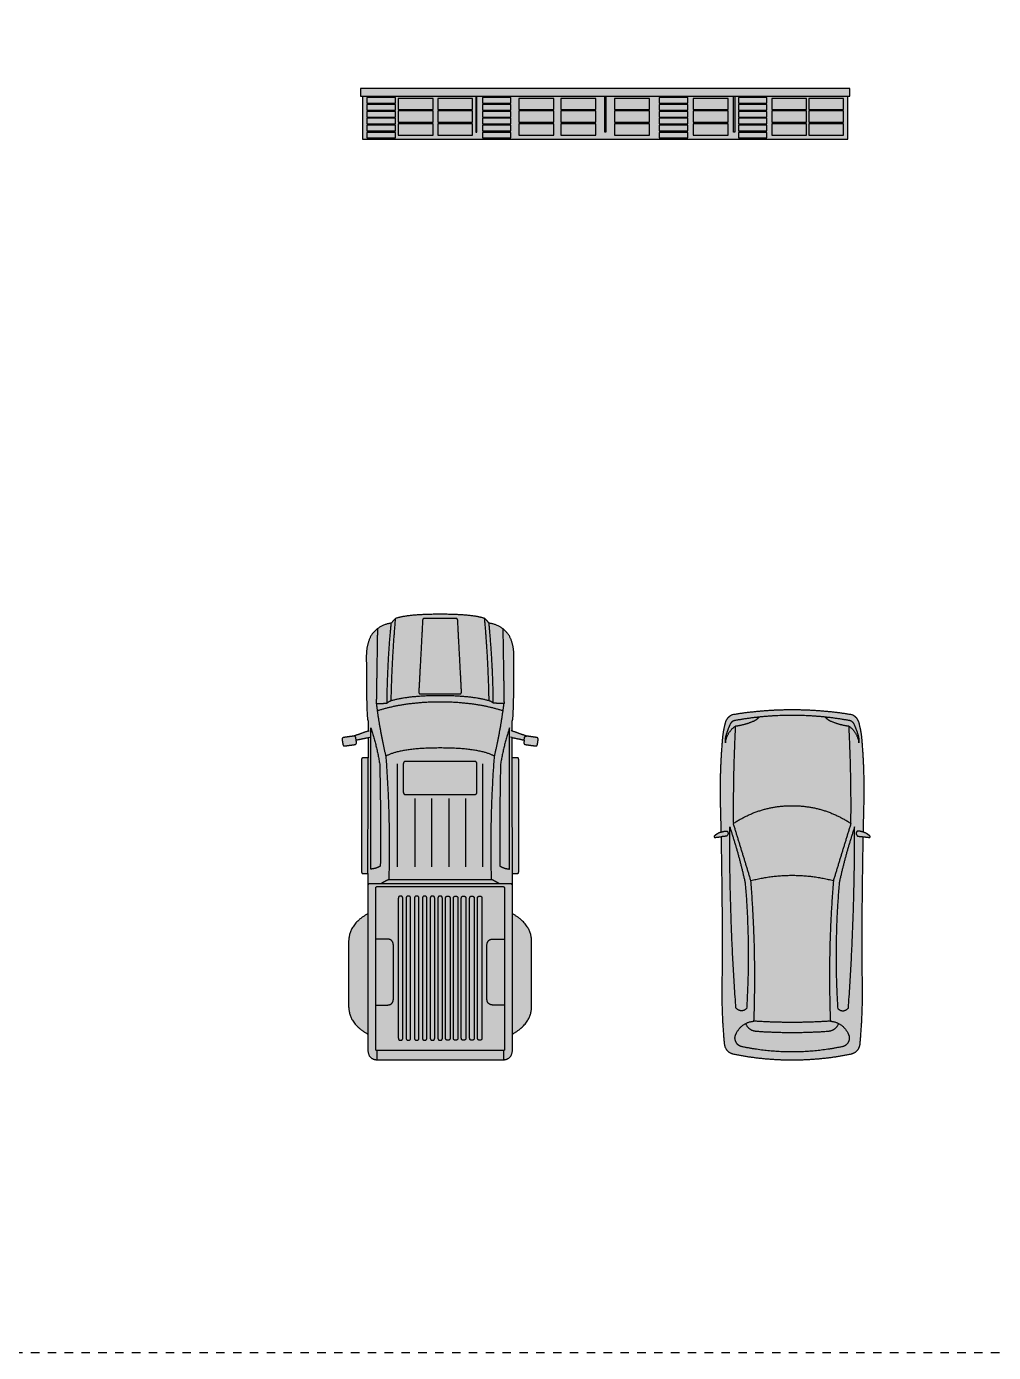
# Model space of a CAD drawing. Header units: metres. Extents: x -17 to 580, y -130 to 19.
# Drawn here: x 309.2 to 320.69, y -57.03 to -41.29 of the extents above; entities that cross this region are included whole.
import ezdxf

# ---------------------------------------------------------------- set-up
doc = ezdxf.new("R2010")
doc.units = ezdxf.units.M
for name, pattern in [('Dash Line_3', [0.002905, 0.001937, -0.000968375]), ('Style Black Lines', [0]), ('Style Black Lines_4', [0]), ('Style Border  Fill_1', [0]), ('Style Grey Lines_1', [0]), ('Style Grey Lines_2', [0])]:
    doc.linetypes.add(name, pattern=pattern)
for name, color, linetype, true_color in [('Furniture', 7, 'Continuous', 0x7a8bf7), ('Imported blocks', 7, 'Continuous', 0x7a8bf7), ('Mood Board', 7, 'Continuous', 0x7a8bf7), ('Page Layout', 7, 'Continuous', 0xe0e0e0)]:
    doc.layers.add(name, color=color, linetype=linetype, true_color=true_color)

# ---------------------------------------------------------------- blocks, each defined once
blk = doc.blocks.new('Pickup car')
at = {"layer": 'Imported blocks', "transparency": 33554483}
h = blk.add_hatch(color=256, dxfattribs=at)
edge = h.paths.add_edge_path(flags=0)
edge.add_spline(control_points=[(1.909, 3.706), (1.881, 3.706), (1.853, 3.706)], knot_values=[0, 0, 0, 1, 1, 1], degree=2, periodic=0)
edge.add_spline(control_points=[(1.853, 3.706), (1.832, 3.706), (1.832, 3.686)], knot_values=[0, 0, 0, 1, 1, 1], degree=2, periodic=0)
edge.add_spline(control_points=[(1.832, 3.686), (1.832, 3.019), (1.832, 2.352)], knot_values=[0, 0, 0, 1, 1, 1], degree=2, periodic=0)
edge.add_spline(control_points=[(1.832, 2.352), (1.832, 2.331), (1.853, 2.331)], knot_values=[0, 0, 0, 1, 1, 1], degree=2, periodic=0)
edge.add_spline(control_points=[(1.853, 2.331), (1.88, 2.331), (1.906, 2.331)], knot_values=[0, 0, 0, 1, 1, 1], degree=2, periodic=0)
edge.add_spline(control_points=[(1.906, 2.331), (1.906, 2.259), (1.906, 2.186)], knot_values=[0, 0, 0, 1, 1, 1], degree=2, periodic=0)
edge.add_spline(control_points=[(1.906, 2.186), (1.906, 2.02), (1.906, 1.854)], knot_values=[0, 0, 0, 1, 1, 1], degree=2, periodic=0)
edge.add_spline(control_points=[(1.906, 1.854), (1.678, 1.729), (1.678, 1.52)], knot_values=[0, 0, 0, 1, 1, 1], degree=2, periodic=0)
edge.add_spline(control_points=[(1.678, 1.52), (1.678, 1.141), (1.678, 0.761)], knot_values=[0, 0, 0, 1, 1, 1], degree=2, periodic=0)
edge.add_spline(control_points=[(1.678, 0.761), (1.678, 0.552), (1.906, 0.427)], knot_values=[0, 0, 0, 1, 1, 1], degree=2, periodic=0)
edge.add_spline(control_points=[(1.906, 0.427), (1.906, 0.336), (1.906, 0.245)], knot_values=[0, 0, 0, 1, 1, 1], degree=2, periodic=0)
edge.add_spline(control_points=[(1.906, 0.245), (1.906, 0.12), (2.031, 0.12)], knot_values=[0, 0, 0, 1, 1, 1], degree=2, periodic=0)
edge.add_spline(control_points=[(2.031, 0.12), (2.765, 0.12), (3.498, 0.12)], knot_values=[0, 0, 0, 1, 1, 1], degree=2, periodic=0)
edge.add_spline(control_points=[(3.498, 0.12), (3.623, 0.12), (3.623, 0.245)], knot_values=[0, 0, 0, 1, 1, 1], degree=2, periodic=0)
edge.add_spline(control_points=[(3.623, 0.245), (3.623, 0.336), (3.623, 0.427)], knot_values=[0, 0, 0, 1, 1, 1], degree=2, periodic=0)
edge.add_spline(control_points=[(3.623, 0.427), (3.851, 0.552), (3.851, 0.761)], knot_values=[0, 0, 0, 1, 1, 1], degree=2, periodic=0)
edge.add_spline(control_points=[(3.851, 0.761), (3.851, 1.141), (3.851, 1.52)], knot_values=[0, 0, 0, 1, 1, 1], degree=2, periodic=0)
edge.add_spline(control_points=[(3.851, 1.52), (3.851, 1.729), (3.623, 1.854)], knot_values=[0, 0, 0, 1, 1, 1], degree=2, periodic=0)
edge.add_spline(control_points=[(3.623, 1.854), (3.623, 2.02), (3.623, 2.186)], knot_values=[0, 0, 0, 1, 1, 1], degree=2, periodic=0)
edge.add_spline(control_points=[(3.623, 2.186), (3.623, 2.259), (3.623, 2.331)], knot_values=[0, 0, 0, 1, 1, 1], degree=2, periodic=0)
edge.add_spline(control_points=[(3.623, 2.331), (3.65, 2.331), (3.677, 2.331)], knot_values=[0, 0, 0, 1, 1, 1], degree=2, periodic=0)
edge.add_spline(control_points=[(3.677, 2.331), (3.697, 2.331), (3.697, 2.352)], knot_values=[0, 0, 0, 1, 1, 1], degree=2, periodic=0)
edge.add_spline(control_points=[(3.697, 2.352), (3.697, 3.019), (3.697, 3.686)], knot_values=[0, 0, 0, 1, 1, 1], degree=2, periodic=0)
edge.add_spline(control_points=[(3.697, 3.686), (3.697, 3.706), (3.677, 3.706)], knot_values=[0, 0, 0, 1, 1, 1], degree=2, periodic=0)
edge.add_spline(control_points=[(3.677, 3.706), (3.649, 3.706), (3.621, 3.706)], knot_values=[0, 0, 0, 1, 1, 1], degree=2, periodic=0)
edge.add_spline(control_points=[(3.621, 3.706), (3.621, 3.825), (3.621, 3.945)], knot_values=[0, 0, 0, 1, 1, 1], degree=2, periodic=0)
edge.add_spline(control_points=[(3.621, 3.945), (3.692, 3.931), (3.762, 3.916)], knot_values=[0, 0, 0, 1, 1, 1], degree=2, periodic=0)
edge.add_spline(control_points=[(3.762, 3.916), (3.761, 3.903), (3.759, 3.89)], knot_values=[0, 0, 0, 1, 1, 1], degree=2, periodic=0)
edge.add_spline(control_points=[(3.759, 3.89), (3.755, 3.866), (3.779, 3.862)], knot_values=[0, 0, 0, 1, 1, 1], degree=2, periodic=0)
edge.add_spline(control_points=[(3.779, 3.862), (3.836, 3.854), (3.893, 3.846)], knot_values=[0, 0, 0, 1, 1, 1], degree=2, periodic=0)
edge.add_spline(control_points=[(3.893, 3.846), (3.917, 3.843), (3.921, 3.867)], knot_values=[0, 0, 0, 1, 1, 1], degree=2, periodic=0)
edge.add_spline(control_points=[(3.921, 3.867), (3.924, 3.893), (3.928, 3.92)], knot_values=[0, 0, 0, 1, 1, 1], degree=2, periodic=0)
edge.add_spline(control_points=[(3.928, 3.92), (3.931, 3.944), (3.908, 3.947)], knot_values=[0, 0, 0, 1, 1, 1], degree=2, periodic=0)
edge.add_spline(control_points=[(3.908, 3.947), (3.851, 3.955), (3.794, 3.963)], knot_values=[0, 0, 0, 1, 1, 1], degree=2, periodic=0)
edge.add_spline(control_points=[(3.794, 3.963), (3.792, 3.963), (3.79, 3.963)], knot_values=[0, 0, 0, 1, 1, 1], degree=2, periodic=0)
edge.add_spline(control_points=[(3.79, 3.963), (3.705, 3.993), (3.621, 4.023)], knot_values=[0, 0, 0, 1, 1, 1], degree=2, periodic=0)
edge.add_spline(control_points=[(3.621, 4.023), (3.621, 4.084), (3.621, 4.145)], knot_values=[0, 0, 0, 1, 1, 1], degree=2, periodic=0)
edge.add_spline(control_points=[(3.621, 4.145), (3.641, 4.147), (3.641, 4.909)], knot_values=[0, 0, 0, 1, 1, 1], degree=2, periodic=0)
edge.add_spline(control_points=[(3.641, 4.909), (3.643, 5.037), (3.587, 5.152)], knot_values=[0, 0, 0, 1, 1, 1], degree=2, periodic=0)
edge.add_spline(control_points=[(3.587, 5.152), (3.5, 5.282), (3.345, 5.303)], knot_values=[0, 0, 0, 1, 1, 1], degree=2, periodic=0)
edge.add_spline(control_points=[(3.345, 5.303), (3.322, 5.334), (3.293, 5.359)], knot_values=[0, 0, 0, 1, 1, 1], degree=2, periodic=0)
edge.add_spline(control_points=[(3.293, 5.359), (3.151, 5.409), (2.765, 5.409)], knot_values=[0, 0, 0, 1, 1, 1], degree=2, periodic=0)
edge.add_spline(control_points=[(2.765, 5.409), (2.378, 5.409), (2.236, 5.359)], knot_values=[0, 0, 0, 1, 1, 1], degree=2, periodic=0)
edge.add_spline(control_points=[(2.236, 5.359), (2.207, 5.334), (2.184, 5.303)], knot_values=[0, 0, 0, 1, 1, 1], degree=2, periodic=0)
edge.add_spline(control_points=[(2.184, 5.303), (2.029, 5.282), (1.942, 5.152)], knot_values=[0, 0, 0, 1, 1, 1], degree=2, periodic=0)
edge.add_spline(control_points=[(1.942, 5.152), (1.886, 5.037), (1.888, 4.909)], knot_values=[0, 0, 0, 1, 1, 1], degree=2, periodic=0)
edge.add_spline(control_points=[(1.888, 4.909), (1.888, 4.147), (1.908, 4.145)], knot_values=[0, 0, 0, 1, 1, 1], degree=2, periodic=0)
edge.add_spline(control_points=[(1.908, 4.145), (1.908, 4.084), (1.908, 4.023)], knot_values=[0, 0, 0, 1, 1, 1], degree=2, periodic=0)
edge.add_spline(control_points=[(1.908, 4.023), (1.824, 3.993), (1.739, 3.963)], knot_values=[0, 0, 0, 1, 1, 1], degree=2, periodic=0)
edge.add_spline(control_points=[(1.739, 3.963), (1.737, 3.963), (1.736, 3.963)], knot_values=[0, 0, 0, 1, 1, 1], degree=2, periodic=0)
edge.add_spline(control_points=[(1.736, 3.963), (1.679, 3.955), (1.622, 3.947)], knot_values=[0, 0, 0, 1, 1, 1], degree=2, periodic=0)
edge.add_spline(control_points=[(1.622, 3.947), (1.598, 3.944), (1.601, 3.92)], knot_values=[0, 0, 0, 1, 1, 1], degree=2, periodic=0)
edge.add_spline(control_points=[(1.601, 3.92), (1.605, 3.893), (1.609, 3.867)], knot_values=[0, 0, 0, 1, 1, 1], degree=2, periodic=0)
edge.add_spline(control_points=[(1.609, 3.867), (1.612, 3.843), (1.636, 3.846)], knot_values=[0, 0, 0, 1, 1, 1], degree=2, periodic=0)
edge.add_spline(control_points=[(1.636, 3.846), (1.693, 3.854), (1.75, 3.862)], knot_values=[0, 0, 0, 1, 1, 1], degree=2, periodic=0)
edge.add_spline(control_points=[(1.75, 3.862), (1.774, 3.866), (1.771, 3.89)], knot_values=[0, 0, 0, 1, 1, 1], degree=2, periodic=0)
edge.add_spline(control_points=[(1.771, 3.89), (1.769, 3.903), (1.767, 3.916)], knot_values=[0, 0, 0, 1, 1, 1], degree=2, periodic=0)
edge.add_spline(control_points=[(1.767, 3.916), (1.838, 3.931), (1.909, 3.945)], knot_values=[0, 0, 0, 1, 1, 1], degree=2, periodic=0)
edge.add_spline(control_points=[(1.909, 3.945), (1.909, 3.825), (1.909, 3.706)], knot_values=[0, 0, 0, 1, 1, 1], degree=2, periodic=0)
at = {"layer": 'Imported blocks', "linetype": 'Style Black Lines'}
for points in [[(1.767, 3.916), (1.763, 3.943)], [(1.908, 4.023), (1.922, 4.028)], [(1.909, 3.945), (1.93, 3.949)], [(3.621, 3.945), (3.599, 3.949)], [(3.621, 4.023), (3.607, 4.028)], [(3.762, 3.916), (3.766, 3.943)], [(1.906, 1.854), (1.906, 0.427)], [(3.623, 0.427), (3.623, 1.854)], [(2.012, 0.232), (2.012, 0.121)], [(3.517, 0.232), (3.517, 0.121)]]:
    blk.add_lwpolyline(points, dxfattribs=at)
at = {"layer": 'Imported blocks', "linetype": 'Style Grey Lines_1'}
for points in [[(2.258, 2.41), (2.258, 3.632)], [(3.272, 2.41), (3.272, 3.632)], [(2.465, 3.221), (2.465, 2.41)], [(2.661, 3.221), (2.661, 2.41)], [(2.868, 3.221), (2.868, 2.41)], [(3.065, 3.221), (3.065, 2.41)], [(2.268, 2.038), (2.268, 0.38)], [(2.321, 0.38), (2.321, 2.038)], [(2.361, 2.038), (2.361, 0.38)], [(2.414, 0.38), (2.414, 2.038)], [(2.46, 2.038), (2.46, 0.38)], [(2.513, 0.38), (2.513, 2.038)], [(2.554, 2.038), (2.554, 0.38)], [(2.607, 0.38), (2.607, 2.038)], [(2.647, 2.038), (2.647, 0.38)], [(2.7, 0.38), (2.7, 2.038)], [(2.738, 2.038), (2.738, 0.38)], [(2.791, 0.38), (2.791, 2.038)], [(2.829, 0.38), (2.829, 2.038)], [(2.883, 2.038), (2.883, 0.38)], [(2.922, 0.38), (2.922, 2.038)], [(2.975, 2.038), (2.975, 0.38)], [(3.016, 0.38), (3.016, 2.038)], [(3.07, 2.038), (3.07, 0.38)], [(3.115, 0.38), (3.115, 2.038)], [(3.169, 2.038), (3.169, 0.38)], [(3.208, 0.38), (3.208, 2.038)], [(3.261, 2.038), (3.261, 0.38)]]:
    blk.add_lwpolyline(points, dxfattribs=at)
at = {"layer": 'Imported blocks'}
for points in [[(2.183, 4.381), (2.194, 4.89), (2.236, 5.359)], [(2.236, 5.359), (2.207, 5.334), (2.184, 5.303)], [(2.765, 5.409), (2.378, 5.409), (2.236, 5.359)], [(2.581, 5.36), (2.556, 5.36), (2.556, 5.335)], [(2.948, 5.36), (2.765, 5.36), (2.581, 5.36)], [(3.293, 5.359), (3.151, 5.409), (2.765, 5.409)], [(2.973, 5.335), (2.973, 5.36), (2.948, 5.36)], [(3.346, 4.381), (3.336, 4.89), (3.293, 5.359)], [(3.345, 5.303), (3.322, 5.334), (3.293, 5.359)], [(2.184, 5.303), (2.029, 5.282), (1.942, 5.152)], [(2.02, 5.235), (2.013, 4.793), (2.006, 4.351)], [(2.134, 4.354), (2.139, 4.83), (2.184, 5.303)], [(2.556, 5.335), (2.534, 4.911), (2.511, 4.488)], [(3.018, 4.488), (2.996, 4.911), (2.973, 5.335)], [(3.396, 4.354), (3.391, 4.83), (3.345, 5.303)], [(3.587, 5.152), (3.5, 5.282), (3.345, 5.303)], [(3.509, 5.235), (3.516, 4.793), (3.523, 4.351)], [(1.942, 5.152), (1.886, 5.037), (1.888, 4.909)], [(3.641, 4.909), (3.643, 5.037), (3.587, 5.152)], [(1.888, 4.909), (1.888, 4.147), (1.908, 4.145)], [(3.621, 4.145), (3.641, 4.147), (3.641, 4.909)], [(2.765, 4.442), (2.38, 4.442), (2.183, 4.381)], [(2.511, 4.488), (2.511, 4.463), (2.536, 4.463)], [(2.536, 4.463), (2.765, 4.463), (2.993, 4.463)], [(3.346, 4.381), (3.149, 4.442), (2.765, 4.442)], [(2.993, 4.463), (3.018, 4.463), (3.018, 4.488)], [(2.006, 4.351), (2.07, 4.35), (2.134, 4.354)], [(2.006, 4.351), (2.046, 4.034), (2.119, 3.724)], [(2.765, 4.367), (2.343, 4.367), (2.018, 4.262)], [(2.183, 4.381), (2.155, 4.373), (2.134, 4.354)], [(3.511, 4.262), (3.186, 4.367), (2.765, 4.367)], [(3.396, 4.354), (3.374, 4.373), (3.346, 4.381)], [(3.523, 4.351), (3.459, 4.35), (3.396, 4.354)], [(3.41, 3.724), (3.483, 4.034), (3.523, 4.351)], [(1.908, 4.145), (1.908, 4.084), (1.908, 4.023)], [(3.621, 4.023), (3.621, 4.084), (3.621, 4.145)], [(1.622, 3.947), (1.598, 3.944), (1.601, 3.92)], [(1.736, 3.963), (1.679, 3.955), (1.622, 3.947)], [(1.739, 3.963), (1.737, 3.963), (1.736, 3.963)], [(1.908, 4.023), (1.824, 3.993), (1.739, 3.963)], [(1.763, 3.943), (1.76, 3.963), (1.739, 3.963)], [(1.767, 3.916), (1.838, 3.931), (1.909, 3.945)], [(1.909, 3.945), (1.909, 3.825), (1.909, 3.706)], [(1.941, 2.385), (1.939, 3.224), (1.941, 4.063)], [(1.941, 4.063), (2.011, 3.851), (2.047, 3.63)], [(3.588, 4.063), (3.519, 3.851), (3.482, 3.63)], [(3.588, 2.385), (3.59, 3.224), (3.588, 4.063)], [(3.79, 3.963), (3.705, 3.993), (3.621, 4.023)], [(3.621, 3.706), (3.621, 3.825), (3.621, 3.945)], [(3.621, 3.945), (3.692, 3.931), (3.762, 3.916)], [(3.766, 3.943), (3.769, 3.963), (3.79, 3.963)], [(3.794, 3.963), (3.792, 3.963), (3.79, 3.963)], [(3.908, 3.947), (3.851, 3.955), (3.794, 3.963)], [(3.928, 3.92), (3.931, 3.944), (3.908, 3.947)], [(1.601, 3.92), (1.605, 3.893), (1.609, 3.867)], [(1.609, 3.867), (1.612, 3.843), (1.636, 3.846)], [(1.636, 3.846), (1.693, 3.854), (1.75, 3.862)], [(1.75, 3.862), (1.774, 3.866), (1.771, 3.89)], [(1.771, 3.89), (1.769, 3.903), (1.767, 3.916)], [(2.765, 3.822), (2.298, 3.822), (2.119, 3.724)], [(3.41, 3.724), (3.231, 3.822), (2.765, 3.822)], [(3.759, 3.89), (3.755, 3.866), (3.779, 3.862)], [(3.762, 3.916), (3.761, 3.903), (3.759, 3.89)], [(3.779, 3.862), (3.836, 3.854), (3.893, 3.846)], [(3.893, 3.846), (3.917, 3.843), (3.921, 3.867)], [(3.921, 3.867), (3.924, 3.893), (3.928, 3.92)], [(1.853, 3.706), (1.832, 3.706), (1.832, 3.686)], [(1.832, 3.686), (1.832, 3.019), (1.832, 2.352)], [(1.909, 3.706), (1.881, 3.706), (1.853, 3.706)], [(1.906, 2.331), (1.909, 3.019), (1.909, 3.706)], [(2.047, 3.63), (2.061, 3.026), (2.054, 2.421)], [(2.119, 3.724), (2.175, 2.993), (2.155, 2.261)], [(2.36, 3.663), (2.327, 3.663), (2.327, 3.63)], [(2.327, 3.63), (2.327, 3.466), (2.327, 3.302)], [(3.169, 3.663), (2.765, 3.663), (2.36, 3.663)], [(3.202, 3.63), (3.202, 3.663), (3.169, 3.663)], [(3.202, 3.302), (3.202, 3.466), (3.202, 3.63)], [(3.375, 2.261), (3.355, 2.993), (3.41, 3.724)], [(3.482, 3.63), (3.468, 3.026), (3.475, 2.421)], [(3.623, 2.331), (3.621, 3.019), (3.621, 3.706)], [(3.677, 3.706), (3.649, 3.706), (3.621, 3.706)], [(3.697, 3.686), (3.697, 3.706), (3.677, 3.706)], [(3.697, 2.352), (3.697, 3.019), (3.697, 3.686)], [(2.327, 3.302), (2.327, 3.268), (2.36, 3.268)], [(2.36, 3.268), (2.765, 3.268), (3.169, 3.268)], [(3.169, 3.268), (3.202, 3.268), (3.202, 3.302)], [(2.054, 2.421), (2.003, 2.388), (1.941, 2.385)], [(3.475, 2.421), (3.527, 2.388), (3.588, 2.385)], [(1.832, 2.352), (1.832, 2.331), (1.853, 2.331)], [(1.853, 2.331), (1.88, 2.331), (1.906, 2.331)], [(1.906, 2.331), (1.906, 2.259), (1.906, 2.186)], [(1.93, 2.21), (1.906, 2.21), (1.906, 2.186)], [(3.6, 2.21), (2.765, 2.21), (1.93, 2.21)], [(2.155, 2.261), (2.106, 2.238), (2.06, 2.21)], [(2.155, 2.261), (2.46, 2.262), (2.765, 2.262)], [(2.765, 2.262), (3.07, 2.262), (3.375, 2.261)], [(3.469, 2.21), (3.423, 2.238), (3.375, 2.261)], [(3.623, 2.186), (3.623, 2.21), (3.6, 2.21)], [(3.623, 2.186), (3.623, 2.259), (3.623, 2.331)], [(3.623, 2.331), (3.65, 2.331), (3.677, 2.331)], [(3.677, 2.331), (3.697, 2.331), (3.697, 2.352)], [(1.906, 2.186), (1.906, 2.186), (1.906, 2.186)], [(1.906, 2.186), (1.906, 2.02), (1.906, 1.854)], [(2, 2.157), (2, 2.178), (2.024, 2.178)], [(2, 0.245), (2, 1.201), (2, 2.157)], [(2.024, 2.178), (2.765, 2.178), (3.506, 2.178)], [(2.295, 2.064), (2.268, 2.064), (2.268, 2.038)], [(2.321, 2.038), (2.321, 2.064), (2.295, 2.064)], [(2.387, 2.064), (2.361, 2.064), (2.361, 2.038)], [(2.414, 2.038), (2.414, 2.064), (2.387, 2.064)], [(2.486, 2.064), (2.46, 2.064), (2.46, 2.038)], [(2.513, 2.038), (2.513, 2.064), (2.486, 2.064)], [(2.581, 2.064), (2.554, 2.064), (2.554, 2.038)], [(2.607, 2.038), (2.607, 2.064), (2.581, 2.064)], [(2.673, 2.064), (2.647, 2.064), (2.647, 2.038)], [(2.7, 2.038), (2.7, 2.064), (2.673, 2.064)], [(2.765, 2.064), (2.738, 2.064), (2.738, 2.038)], [(2.791, 2.038), (2.791, 2.064), (2.765, 2.064)], [(2.829, 2.038), (2.829, 2.064), (2.856, 2.064)], [(2.856, 2.064), (2.883, 2.064), (2.883, 2.038)], [(2.922, 2.038), (2.922, 2.064), (2.949, 2.064)], [(2.949, 2.064), (2.975, 2.064), (2.975, 2.038)], [(3.016, 2.038), (3.016, 2.064), (3.043, 2.064)], [(3.043, 2.064), (3.07, 2.064), (3.07, 2.038)], [(3.115, 2.038), (3.115, 2.064), (3.142, 2.064)], [(3.142, 2.064), (3.169, 2.064), (3.169, 2.038)], [(3.208, 2.038), (3.208, 2.064), (3.235, 2.064)], [(3.235, 2.064), (3.261, 2.064), (3.261, 2.038)], [(3.506, 2.178), (3.529, 2.178), (3.529, 2.157)], [(3.529, 2.157), (3.529, 1.201), (3.529, 0.245)], [(3.623, 2.186), (3.623, 2.186), (3.623, 2.186)], [(3.623, 1.854), (3.623, 2.02), (3.623, 2.186)], [(1.906, 1.854), (1.678, 1.729), (1.678, 1.52)], [(3.851, 1.52), (3.851, 1.729), (3.623, 1.854)], [(1.678, 1.52), (1.678, 1.141), (1.678, 0.761)], [(2.133, 1.554), (2.067, 1.554), (2, 1.554)], [(2.209, 1.478), (2.209, 1.554), (2.133, 1.554)], [(2.209, 0.847), (2.209, 1.162), (2.209, 1.478)], [(3.32, 1.478), (3.32, 1.554), (3.396, 1.554)], [(3.32, 0.847), (3.32, 1.162), (3.32, 1.478)], [(3.396, 1.554), (3.463, 1.554), (3.529, 1.554)], [(3.851, 0.761), (3.851, 1.141), (3.851, 1.52)], [(2.133, 0.771), (2.209, 0.771), (2.209, 0.847)], [(3.396, 0.771), (3.32, 0.771), (3.32, 0.847)], [(1.678, 0.761), (1.678, 0.552), (1.906, 0.427)], [(2, 0.771), (2.067, 0.771), (2.133, 0.771)], [(3.529, 0.771), (3.463, 0.771), (3.396, 0.771)], [(3.623, 0.427), (3.851, 0.552), (3.851, 0.761)], [(1.906, 0.427), (1.906, 0.336), (1.906, 0.245)], [(2.268, 0.38), (2.268, 0.353), (2.295, 0.353)], [(2.295, 0.353), (2.321, 0.353), (2.321, 0.38)], [(2.361, 0.38), (2.361, 0.353), (2.387, 0.353)], [(2.387, 0.353), (2.414, 0.353), (2.414, 0.38)], [(2.46, 0.38), (2.46, 0.353), (2.486, 0.353)], [(2.486, 0.353), (2.513, 0.353), (2.513, 0.38)], [(2.554, 0.38), (2.554, 0.353), (2.581, 0.353)], [(2.581, 0.353), (2.607, 0.353), (2.607, 0.38)], [(2.647, 0.38), (2.647, 0.353), (2.673, 0.353)], [(2.673, 0.353), (2.7, 0.353), (2.7, 0.38)], [(2.738, 0.38), (2.738, 0.353), (2.765, 0.353)], [(2.765, 0.353), (2.791, 0.353), (2.791, 0.38)], [(2.856, 0.353), (2.829, 0.353), (2.829, 0.38)], [(2.883, 0.38), (2.883, 0.353), (2.856, 0.353)], [(2.949, 0.353), (2.922, 0.353), (2.922, 0.38)], [(2.975, 0.38), (2.975, 0.353), (2.949, 0.353)], [(3.043, 0.353), (3.016, 0.353), (3.016, 0.38)], [(3.07, 0.38), (3.07, 0.353), (3.043, 0.353)], [(3.142, 0.353), (3.115, 0.353), (3.115, 0.38)], [(3.169, 0.38), (3.169, 0.353), (3.142, 0.353)], [(3.235, 0.353), (3.208, 0.353), (3.208, 0.38)], [(3.261, 0.38), (3.261, 0.353), (3.235, 0.353)], [(3.623, 0.245), (3.623, 0.336), (3.623, 0.427)], [(1.906, 0.245), (1.906, 0.12), (2.031, 0.12)], [(2.012, 0.232), (2, 0.232), (2, 0.245)], [(3.517, 0.232), (2.765, 0.232), (2.012, 0.232)], [(3.498, 0.12), (3.623, 0.12), (3.623, 0.245)], [(3.529, 0.245), (3.529, 0.232), (3.517, 0.232)], [(2.031, 0.12), (2.765, 0.12), (3.498, 0.12)]]:
    blk.add_open_spline(points, degree=2, dxfattribs=at)
blk = doc.blocks.new('Retail shelving single L')
at = {"layer": 'Imported blocks', "transparency": 33554483}
blk.add_hatch(color=256, dxfattribs=at).paths.add_polyline_path([(0.144, 3.233), (0.144, 2.725), (5.907, 2.725), (5.907, 3.233), (5.931, 3.233), (5.931, 3.325), (0.12, 3.325), (0.12, 3.233), (0.144, 3.233)], flags=0)
at = {"layer": 'Imported blocks', "linetype": 'Style Border  Fill_1'}
blk.add_lwpolyline([(0.144, 3.233), (0.144, 2.725), (5.907, 2.725), (5.907, 3.233), (5.931, 3.233), (5.931, 3.325), (0.12, 3.325), (0.12, 3.233), (0.144, 3.233)], close=True, dxfattribs=at)
at = {"layer": 'Imported blocks', "linetype": 'Style Black Lines_4'}
for points in [[(0.144, 3.233), (5.907, 3.233)], [(1.489, 3.233), (1.489, 2.805), (1.502, 2.805), (1.502, 3.233)], [(3.032, 3.233), (3.032, 2.805), (3.019, 2.805), (3.019, 3.233)], [(4.562, 3.233), (4.562, 2.805), (4.549, 2.805), (4.549, 3.233)]]:
    blk.add_lwpolyline(points, dxfattribs=at)
at = {"layer": 'Imported blocks', "linetype": 'Style Grey Lines_2'}
for points in [[(0.195, 3.151), (0.533, 3.151), (0.533, 3.217), (0.195, 3.217), (0.195, 3.151)], [(0.566, 3.074), (0.981, 3.074), (0.981, 3.208), (0.566, 3.208), (0.566, 3.074)], [(1.036, 3.074), (1.45, 3.074), (1.45, 3.208), (1.036, 3.208), (1.036, 3.074)], [(1.566, 3.151), (1.904, 3.151), (1.904, 3.217), (1.566, 3.217), (1.566, 3.151)], [(2, 3.074), (2.414, 3.074), (2.414, 3.208), (2, 3.208), (2, 3.074)], [(2.499, 3.074), (2.914, 3.074), (2.914, 3.208), (2.499, 3.208), (2.499, 3.074)], [(3.137, 3.074), (3.551, 3.074), (3.551, 3.208), (3.137, 3.208), (3.137, 3.074)], [(3.666, 3.151), (4.004, 3.151), (4.004, 3.217), (3.666, 3.217), (3.666, 3.151)], [(4.068, 3.074), (4.483, 3.074), (4.483, 3.208), (4.068, 3.208), (4.068, 3.074)], [(4.606, 3.151), (4.944, 3.151), (4.944, 3.217), (4.606, 3.217), (4.606, 3.151)], [(5.002, 3.074), (5.416, 3.074), (5.416, 3.208), (5.002, 3.208), (5.002, 3.074)], [(5.442, 3.074), (5.856, 3.074), (5.856, 3.208), (5.442, 3.208), (5.442, 3.074)], [(0.195, 3.069), (0.533, 3.069), (0.533, 3.134), (0.195, 3.134), (0.195, 3.069)], [(0.195, 2.984), (0.533, 2.984), (0.533, 3.05), (0.195, 3.05), (0.195, 2.984)], [(0.566, 2.924), (0.981, 2.924), (0.981, 3.058), (0.566, 3.058), (0.566, 2.924)], [(1.036, 2.924), (1.45, 2.924), (1.45, 3.058), (1.036, 3.058), (1.036, 2.924)], [(1.566, 3.069), (1.904, 3.069), (1.904, 3.134), (1.566, 3.134), (1.566, 3.069)], [(1.566, 2.984), (1.904, 2.984), (1.904, 3.05), (1.566, 3.05), (1.566, 2.984)], [(2, 2.924), (2.414, 2.924), (2.414, 3.058), (2, 3.058), (2, 2.924)], [(2.499, 2.924), (2.914, 2.924), (2.914, 3.058), (2.499, 3.058), (2.499, 2.924)], [(3.137, 2.924), (3.551, 2.924), (3.551, 3.058), (3.137, 3.058), (3.137, 2.924)], [(3.666, 3.069), (4.004, 3.069), (4.004, 3.134), (3.666, 3.134), (3.666, 3.069)], [(3.666, 2.984), (4.004, 2.984), (4.004, 3.05), (3.666, 3.05), (3.666, 2.984)], [(4.068, 2.924), (4.483, 2.924), (4.483, 3.058), (4.068, 3.058), (4.068, 2.924)], [(4.606, 3.069), (4.944, 3.069), (4.944, 3.134), (4.606, 3.134), (4.606, 3.069)], [(4.606, 2.984), (4.944, 2.984), (4.944, 3.05), (4.606, 3.05), (4.606, 2.984)], [(5.002, 2.924), (5.416, 2.924), (5.416, 3.058), (5.002, 3.058), (5.002, 2.924)], [(5.442, 2.924), (5.856, 2.924), (5.856, 3.058), (5.442, 3.058), (5.442, 2.924)], [(0.195, 2.905), (0.533, 2.905), (0.533, 2.971), (0.195, 2.971), (0.195, 2.905)], [(0.195, 2.822), (0.533, 2.822), (0.533, 2.888), (0.195, 2.888), (0.195, 2.822)], [(0.566, 2.771), (0.981, 2.771), (0.981, 2.904), (0.566, 2.904), (0.566, 2.771)], [(1.036, 2.771), (1.45, 2.771), (1.45, 2.904), (1.036, 2.904), (1.036, 2.771)], [(1.566, 2.905), (1.904, 2.905), (1.904, 2.971), (1.566, 2.971), (1.566, 2.905)], [(1.566, 2.822), (1.904, 2.822), (1.904, 2.888), (1.566, 2.888), (1.566, 2.822)], [(2, 2.771), (2.414, 2.771), (2.414, 2.904), (2, 2.904), (2, 2.771)], [(2.499, 2.771), (2.914, 2.771), (2.914, 2.904), (2.499, 2.904), (2.499, 2.771)], [(3.137, 2.771), (3.551, 2.771), (3.551, 2.904), (3.137, 2.904), (3.137, 2.771)], [(3.666, 2.905), (4.004, 2.905), (4.004, 2.971), (3.666, 2.971), (3.666, 2.905)], [(3.666, 2.822), (4.004, 2.822), (4.004, 2.888), (3.666, 2.888), (3.666, 2.822)], [(4.068, 2.771), (4.483, 2.771), (4.483, 2.904), (4.068, 2.904), (4.068, 2.771)], [(4.606, 2.905), (4.944, 2.905), (4.944, 2.971), (4.606, 2.971), (4.606, 2.905)], [(4.606, 2.822), (4.944, 2.822), (4.944, 2.888), (4.606, 2.888), (4.606, 2.822)], [(5.002, 2.771), (5.416, 2.771), (5.416, 2.904), (5.002, 2.904), (5.002, 2.771)], [(5.442, 2.771), (5.856, 2.771), (5.856, 2.904), (5.442, 2.904), (5.442, 2.771)], [(0.195, 2.738), (0.533, 2.738), (0.533, 2.804), (0.195, 2.804), (0.195, 2.738)], [(1.566, 2.738), (1.904, 2.738), (1.904, 2.804), (1.566, 2.804), (1.566, 2.738)], [(3.666, 2.738), (4.004, 2.738), (4.004, 2.804), (3.666, 2.804), (3.666, 2.738)], [(4.606, 2.738), (4.944, 2.738), (4.944, 2.804), (4.606, 2.804), (4.606, 2.738)]]:
    blk.add_lwpolyline(points, close=True, dxfattribs=at)
blk = doc.blocks.new('Hatchback car')
at = {"layer": 'Imported blocks', "transparency": 33554483}
h = blk.add_hatch(color=256, dxfattribs=at)
edge = h.paths.add_edge_path(flags=0)
edge.add_spline(control_points=[(1.295, 2.768), (1.309, 1.995), (1.31, 1.222)], knot_values=[0, 0, 0, 1, 1, 1], degree=2, periodic=0)
edge.add_spline(control_points=[(1.31, 1.222), (1.291, 0.765), (1.333, 0.309)], knot_values=[0, 0, 0, 1, 1, 1], degree=2, periodic=0)
edge.add_spline(control_points=[(1.333, 0.309), (1.348, 0.216), (1.436, 0.191)], knot_values=[0, 0, 0, 1, 1, 1], degree=2, periodic=0)
edge.add_spline(control_points=[(1.436, 0.191), (1.784, 0.12), (2.139, 0.12)], knot_values=[0, 0, 0, 1, 1, 1], degree=2, periodic=0)
edge.add_spline(control_points=[(2.139, 0.12), (2.494, 0.12), (2.843, 0.191)], knot_values=[0, 0, 0, 1, 1, 1], degree=2, periodic=0)
edge.add_spline(control_points=[(2.843, 0.191), (2.931, 0.216), (2.946, 0.309)], knot_values=[0, 0, 0, 1, 1, 1], degree=2, periodic=0)
edge.add_spline(control_points=[(2.946, 0.309), (2.988, 0.765), (2.969, 1.222)], knot_values=[0, 0, 0, 1, 1, 1], degree=2, periodic=0)
edge.add_spline(control_points=[(2.969, 1.222), (2.969, 1.995), (2.984, 2.768)], knot_values=[0, 0, 0, 1, 1, 1], degree=2, periodic=0)
edge.add_spline(control_points=[(2.984, 2.768), (3.02, 2.765), (3.056, 2.76)], knot_values=[0, 0, 0, 1, 1, 1], degree=2, periodic=0)
edge.add_spline(control_points=[(3.056, 2.76), (3.063, 2.759), (3.066, 2.765)], knot_values=[0, 0, 0, 1, 1, 1], degree=2, periodic=0)
edge.add_spline(control_points=[(3.066, 2.765), (3.068, 2.771), (3.063, 2.776)], knot_values=[0, 0, 0, 1, 1, 1], degree=2, periodic=0)
edge.add_spline(control_points=[(3.063, 2.776), (3.029, 2.808), (2.985, 2.823)], knot_values=[0, 0, 0, 1, 1, 1], degree=2, periodic=0)
edge.add_spline(control_points=[(2.985, 2.823), (2.988, 2.947), (2.99, 3.07)], knot_values=[0, 0, 0, 1, 1, 1], degree=2, periodic=0)
edge.add_spline(control_points=[(2.99, 3.07), (3.006, 3.497), (2.969, 3.923)], knot_values=[0, 0, 0, 1, 1, 1], degree=2, periodic=0)
edge.add_spline(control_points=[(2.969, 3.923), (2.961, 4.014), (2.938, 4.102)], knot_values=[0, 0, 0, 1, 1, 1], degree=2, periodic=0)
edge.add_spline(control_points=[(2.938, 4.102), (2.924, 4.184), (2.849, 4.216)], knot_values=[0, 0, 0, 1, 1, 1], degree=2, periodic=0)
edge.add_spline(control_points=[(2.849, 4.216), (2.496, 4.274), (2.139, 4.274)], knot_values=[0, 0, 0, 1, 1, 1], degree=2, periodic=0)
edge.add_spline(control_points=[(2.139, 4.274), (1.782, 4.274), (1.43, 4.216)], knot_values=[0, 0, 0, 1, 1, 1], degree=2, periodic=0)
edge.add_spline(control_points=[(1.43, 4.216), (1.355, 4.184), (1.34, 4.102)], knot_values=[0, 0, 0, 1, 1, 1], degree=2, periodic=0)
edge.add_spline(control_points=[(1.34, 4.102), (1.317, 4.014), (1.31, 3.923)], knot_values=[0, 0, 0, 1, 1, 1], degree=2, periodic=0)
edge.add_spline(control_points=[(1.31, 3.923), (1.273, 3.497), (1.288, 3.07)], knot_values=[0, 0, 0, 1, 1, 1], degree=2, periodic=0)
edge.add_spline(control_points=[(1.288, 3.07), (1.291, 2.947), (1.293, 2.823)], knot_values=[0, 0, 0, 1, 1, 1], degree=2, periodic=0)
edge.add_spline(control_points=[(1.293, 2.823), (1.25, 2.808), (1.215, 2.776)], knot_values=[0, 0, 0, 1, 1, 1], degree=2, periodic=0)
edge.add_spline(control_points=[(1.215, 2.776), (1.21, 2.771), (1.213, 2.765)], knot_values=[0, 0, 0, 1, 1, 1], degree=2, periodic=0)
edge.add_spline(control_points=[(1.213, 2.765), (1.216, 2.759), (1.222, 2.76)], knot_values=[0, 0, 0, 1, 1, 1], degree=2, periodic=0)
edge.add_spline(control_points=[(1.222, 2.76), (1.258, 2.765), (1.295, 2.768)], knot_values=[0, 0, 0, 1, 1, 1], degree=2, periodic=0)
at = {"layer": 'Imported blocks'}
for points in [[(2.139, 4.274), (1.782, 4.274), (1.43, 4.216)], [(2.849, 4.216), (2.496, 4.274), (2.139, 4.274)], [(1.34, 4.102), (1.317, 4.014), (1.31, 3.923)], [(1.43, 4.216), (1.355, 4.184), (1.34, 4.102)], [(1.405, 4.108), (1.368, 4.031), (1.347, 3.948)], [(1.468, 4.149), (1.427, 4.145), (1.405, 4.108)], [(1.465, 4.082), (1.576, 4.097), (1.681, 4.141)], [(2.139, 4.209), (1.801, 4.209), (1.468, 4.149)], [(1.681, 4.141), (1.72, 4.158), (1.748, 4.189)], [(2.81, 4.149), (2.477, 4.209), (2.139, 4.209)], [(2.531, 4.189), (2.559, 4.158), (2.598, 4.141)], [(2.598, 4.141), (2.702, 4.097), (2.814, 4.082)], [(2.873, 4.108), (2.852, 4.145), (2.81, 4.149)], [(2.938, 4.102), (2.924, 4.184), (2.849, 4.216)], [(2.931, 3.948), (2.911, 4.031), (2.873, 4.108)], [(2.969, 3.923), (2.961, 4.014), (2.938, 4.102)], [(1.347, 3.948), (1.339, 3.915), (1.348, 3.883)], [(1.348, 3.883), (1.364, 4.008), (1.465, 4.082)], [(1.465, 4.082), (1.435, 3.504), (1.441, 2.926)], [(2.837, 2.926), (2.844, 3.504), (2.814, 4.082)], [(2.814, 4.082), (2.914, 4.008), (2.931, 3.883)], [(2.931, 3.883), (2.939, 3.915), (2.931, 3.948)], [(1.31, 3.923), (1.273, 3.497), (1.288, 3.07)], [(2.99, 3.07), (3.006, 3.497), (2.969, 3.923)], [(1.288, 3.07), (1.291, 2.947), (1.293, 2.823)], [(1.441, 2.926), (1.76, 3.137), (2.139, 3.137)], [(2.139, 3.137), (2.519, 3.137), (2.837, 2.926)], [(2.985, 2.823), (2.988, 2.947), (2.99, 3.07)], [(1.293, 2.823), (1.33, 2.836), (1.368, 2.836)], [(1.368, 2.836), (1.392, 2.803), (1.36, 2.775)], [(1.398, 2.886), (1.507, 2.559), (1.581, 2.222)], [(1.472, 0.736), (1.394, 1.81), (1.398, 2.886)], [(1.649, 2.248), (1.546, 2.587), (1.441, 2.926)], [(2.837, 2.926), (2.732, 2.587), (2.629, 2.248)], [(2.881, 2.886), (2.772, 2.559), (2.698, 2.222)], [(2.807, 0.736), (2.884, 1.81), (2.881, 2.886)], [(2.911, 2.836), (2.886, 2.803), (2.918, 2.775)], [(2.985, 2.823), (2.949, 2.836), (2.911, 2.836)], [(1.215, 2.776), (1.21, 2.771), (1.213, 2.765)], [(1.213, 2.765), (1.216, 2.759), (1.222, 2.76)], [(1.293, 2.823), (1.25, 2.808), (1.215, 2.776)], [(1.222, 2.76), (1.258, 2.765), (1.295, 2.768)], [(1.36, 2.775), (1.327, 2.772), (1.295, 2.768)], [(1.295, 2.768), (1.309, 1.995), (1.31, 1.222)], [(2.918, 2.775), (2.951, 2.772), (2.984, 2.768)], [(2.969, 1.222), (2.969, 1.995), (2.984, 2.768)], [(2.984, 2.768), (3.02, 2.765), (3.056, 2.76)], [(3.063, 2.776), (3.029, 2.808), (2.985, 2.823)], [(3.056, 2.76), (3.063, 2.759), (3.066, 2.765)], [(3.066, 2.765), (3.068, 2.771), (3.063, 2.776)], [(1.581, 2.222), (1.645, 1.476), (1.598, 0.728)], [(1.649, 2.248), (1.891, 2.311), (2.139, 2.311)], [(1.686, 0.58), (1.717, 1.415), (1.649, 2.248)], [(2.139, 2.311), (2.388, 2.311), (2.629, 2.248)], [(2.629, 2.248), (2.561, 1.415), (2.593, 0.58)], [(2.698, 2.222), (2.634, 1.476), (2.68, 0.728)], [(1.31, 1.222), (1.291, 0.765), (1.333, 0.309)], [(2.946, 0.309), (2.988, 0.765), (2.969, 1.222)], [(1.598, 0.728), (1.532, 0.674), (1.472, 0.736)], [(2.68, 0.728), (2.747, 0.674), (2.807, 0.736)], [(1.474, 0.431), (1.54, 0.566), (1.686, 0.58)], [(1.587, 0.55), (1.624, 0.469), (1.711, 0.461)], [(2.139, 0.565), (1.912, 0.565), (1.686, 0.58)], [(2.593, 0.58), (2.366, 0.565), (2.139, 0.565)], [(2.568, 0.461), (2.655, 0.469), (2.691, 0.55)], [(2.593, 0.58), (2.739, 0.566), (2.804, 0.431)], [(1.467, 0.344), (1.451, 0.389), (1.474, 0.431)], [(1.527, 0.281), (1.483, 0.299), (1.467, 0.344)], [(1.711, 0.461), (1.925, 0.446), (2.139, 0.446)], [(2.139, 0.446), (2.354, 0.446), (2.568, 0.461)], [(2.811, 0.344), (2.795, 0.299), (2.752, 0.281)], [(2.804, 0.431), (2.827, 0.389), (2.811, 0.344)], [(1.333, 0.309), (1.348, 0.216), (1.436, 0.191)], [(1.436, 0.191), (1.784, 0.12), (2.139, 0.12)], [(2.139, 0.214), (1.83, 0.214), (1.527, 0.281)], [(2.752, 0.281), (2.449, 0.214), (2.139, 0.214)], [(2.139, 0.12), (2.494, 0.12), (2.843, 0.191)], [(2.843, 0.191), (2.931, 0.216), (2.946, 0.309)]]:
    blk.add_open_spline(points, degree=2, dxfattribs=at)

msp = doc.modelspace()

# ---------------------------------------------------------------- linework, layer by layer
at = {"layer": 'Page Layout', "linetype": 'Dash Line_3'}
msp.add_lwpolyline([(284.8552402, -57.0313191), (357.5816362, -57.0313191), (357.5816362, -5.6551738), (284.8552402, -5.6551738), (284.8552402, -57.0313191)], close=True, dxfattribs=at)

# ---------------------------------------------------------------- block references
at = {"layer": 'Furniture'}
msp.add_blockref('Retail shelving single L', (313.0497199, -45.355179), dxfattribs=at)
at = {"layer": 'Mood Board'}
for name, p in [('Pickup car', (311.3498913, -53.6790406)), ('Hatchback car', (316.1549423, -53.6790406))]:
    msp.add_blockref(name, p, dxfattribs=at)

doc.saveas('drawing.dxf')
